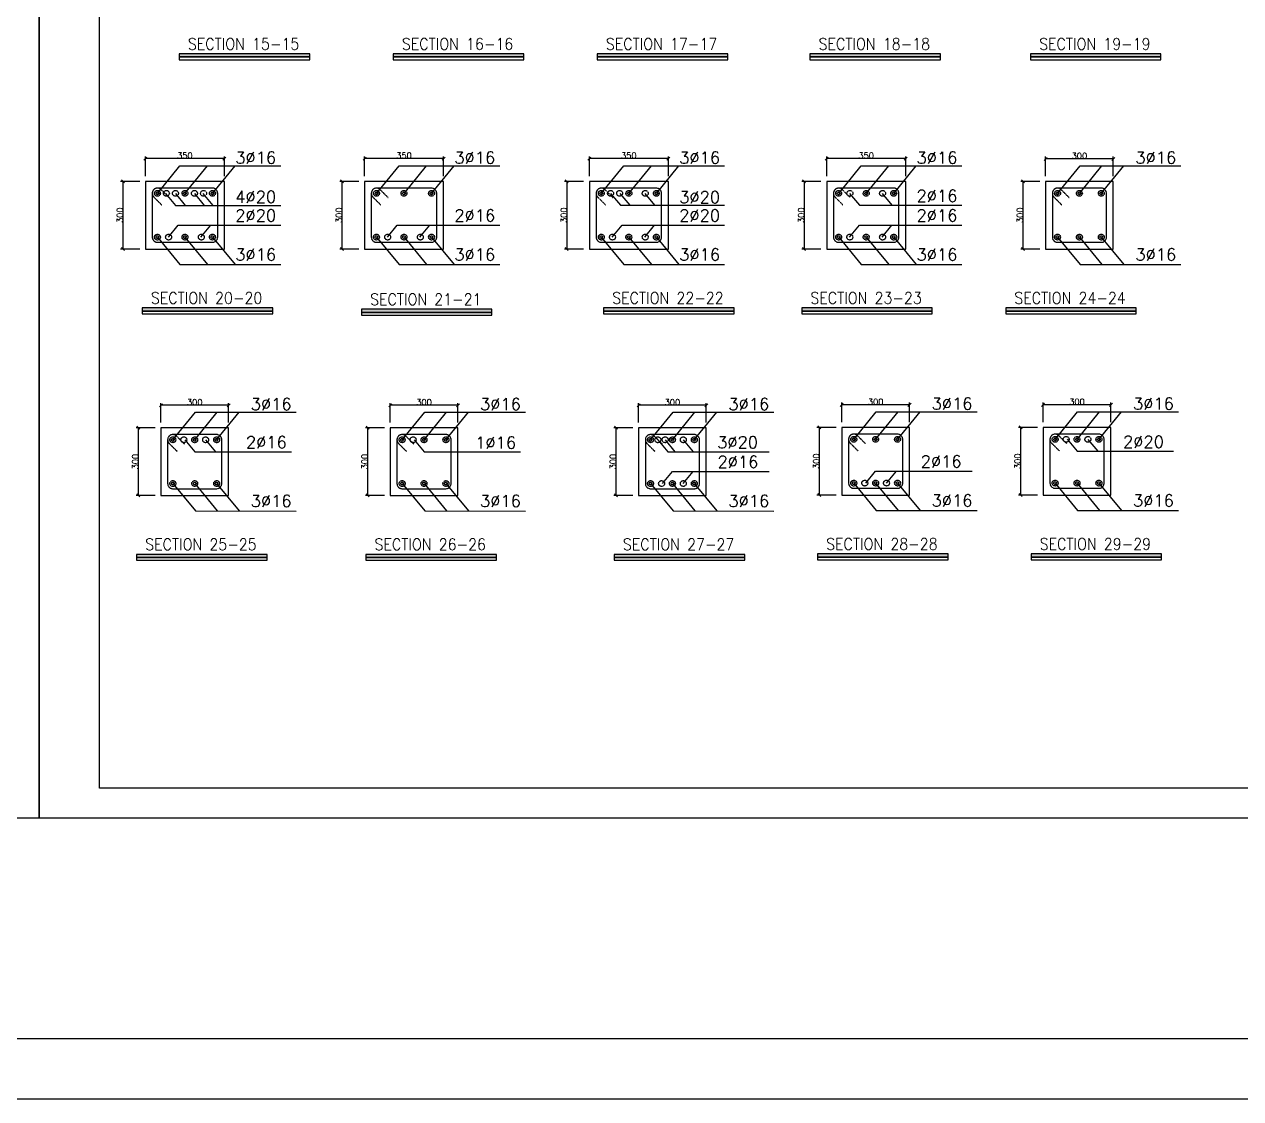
# Model space of a CAD drawing. Header units: millimetres. Extents: x -231 to 30223, y -7037 to 7120.
# Drawn here: x 17623 to 21665, y -7037 to -3465 of the extents above; entities that cross this region are included whole.
import ezdxf
from ezdxf.enums import TextEntityAlignment as Align

# ---------------------------------------------------------------- set-up
doc = ezdxf.new("R2010")
doc.units = ezdxf.units.MM
doc.linetypes.add('CENTER', pattern=[2, 1.25, -0.25, 0.25, -0.25])
for name, color, linetype in [('3', 3, 'Continuous'), ('CADR', 2, 'Continuous'), ('COV', 4, 'Continuous'), ('DIM', 1, 'Continuous'), ('DST', 1, 'Continuous'), ('ESTILA', 7, 'Continuous'), ('HAT', 4, 'Continuous'), ('ST', 6, 'CENTER'), ('TX1', 3, 'Continuous')]:
    doc.layers.add(name, color=color, linetype=linetype)
doc.styles.add('DIM', font='ROMANS.shx', dxfattribs={"height": 300})
doc.styles.add('RC5', font='ROMANC.SHX', dxfattribs={"height": 50})
doc.styles.add('ROMANS', font='romans.shx')
doc.dimstyles.new('SC20', dxfattribs={"dimscale": 0.1, "dimtxt": 200, "dimasz": 0.5, "dimexe": 75, "dimexo": 0, "dimgap": 0, "dimtad": 1, "dimdec": 4, "dimlfac": 2, "dimdsep": 46, "dimtxsty": 'ROMANS', "dimblk": 'TIC', "dimcen": 0, "dimclrd": 44, "dimclre": 8, "dimclrt": 62, "dimadec": 0, "dimazin": 0, "dimtfac": 0.925926, "dimtdec": 4, "dimtix": 1, "dimtmove": 2, "dimatfit": 3, "dimldrblk": 'TIC', "dimfxl": 1, "dimtolj": 1, "dimarcsym": 0})

# ---------------------------------------------------------------- blocks, each defined once
blk = doc.blocks.new('TIC')
blk.add_line((-100, -100), (100, 100))
blk = doc.blocks.new('*D545')
at = {"layer": 'DIM', "color": 8, "lineweight": -2, "transparency": 16777216}
for p, q in [((18734.1, -3987.2), (18670.9, -3987.2)), ((18734.1, -4212.2), (18670.9, -4212.2))]:
    blk.add_line(p, q, dxfattribs=at)
at = {"layer": 'DIM', "color": 44, "lineweight": -2, "transparency": 16777216}
blk.add_line((18678.4, -3987.3), (18678.4, -4212.2), dxfattribs=at)
at = {"layer": 'DIM', "color": 44, "lineweight": -2, "transparency": 16777216, "xscale": 0.05, "yscale": 0.05, "zscale": 0.05}
for p, rotation in [((18678.4, -3987.2), 90), ((18678.4, -4212.2), 270)]:
    blk.add_blockref('TIC', p, dxfattribs=dict(at, rotation=rotation))
at = {"layer": 'DIM', "color": 62, "transparency": 16777216, "insert": (18668.4, -4099.7), "char_height": 20, "attachment_point": 5, "rotation": 90, "style": 'ROMANS'}
blk.add_mtext('\\A1;300', dxfattribs=at)
blk = doc.blocks.new('*D546')
at = {"layer": 'DIM', "color": 8, "lineweight": -2, "transparency": 16777216}
for p, q in [((18006.1, -3987.2), (17942.8, -3987.2)), ((18006.1, -4212.2), (17942.8, -4212.2))]:
    blk.add_line(p, q, dxfattribs=at)
at = {"layer": 'DIM', "color": 44, "lineweight": -2, "transparency": 16777216}
blk.add_line((17950.3, -3987.3), (17950.3, -4212.2), dxfattribs=at)
at = {"layer": 'DIM', "color": 44, "lineweight": -2, "transparency": 16777216, "xscale": 0.05, "yscale": 0.05, "zscale": 0.05}
for p, rotation in [((17950.3, -3987.2), 90), ((17950.3, -4212.2), 270)]:
    blk.add_blockref('TIC', p, dxfattribs=dict(at, rotation=rotation))
at = {"layer": 'DIM', "color": 62, "transparency": 16777216, "insert": (17940.3, -4099.7), "char_height": 20, "attachment_point": 5, "rotation": 90, "style": 'ROMANS'}
blk.add_mtext('\\A1;300', dxfattribs=at)
blk = doc.blocks.new('*D547')
at = {"layer": 'DIM', "color": 8, "lineweight": -2, "transparency": 16777216}
for p, q in [((18057.3, -4806.6), (17994.1, -4806.6)), ((18057.3, -5031.6), (17994.1, -5031.6))]:
    blk.add_line(p, q, dxfattribs=at)
at = {"layer": 'DIM', "color": 44, "lineweight": -2, "transparency": 16777216}
blk.add_line((18001.6, -4806.7), (18001.6, -5031.6), dxfattribs=at)
at = {"layer": 'DIM', "color": 44, "lineweight": -2, "transparency": 16777216, "xscale": 0.05, "yscale": 0.05, "zscale": 0.05}
for p, rotation in [((18001.6, -4806.6), 90), ((18001.6, -5031.6), 270)]:
    blk.add_blockref('TIC', p, dxfattribs=dict(at, rotation=rotation))
at = {"layer": 'DIM', "color": 62, "transparency": 16777216, "insert": (17991.6, -4919.1), "char_height": 20, "attachment_point": 5, "rotation": 90, "style": 'ROMANS'}
blk.add_mtext('\\A1;300', dxfattribs=at)
blk = doc.blocks.new('*D548')
at = {"layer": 'DST', "color": 8, "lineweight": -2, "transparency": 16777216}
for p, q in [((18076.6, -4789.5), (18076.6, -4724.2)), ((18301.6, -4789.5), (18301.6, -4724.2))]:
    blk.add_line(p, q, dxfattribs=at)
at = {"layer": 'DST', "color": 44, "lineweight": -2, "transparency": 16777216}
blk.add_line((18301.5, -4731.7), (18076.6, -4731.7), dxfattribs=at)
at = {"layer": 'DST', "color": 44, "lineweight": -2, "transparency": 16777216, "xscale": 0.05, "yscale": 0.05, "zscale": 0.05, "rotation": 180}
blk.add_blockref('TIC', (18076.6, -4731.7), dxfattribs=at)
at = {"layer": 'DST', "color": 44, "lineweight": -2, "transparency": 16777216, "xscale": 0.05, "yscale": 0.05, "zscale": 0.05}
blk.add_blockref('TIC', (18301.6, -4731.7), dxfattribs=at)
at = {"layer": 'DST', "color": 62, "transparency": 16777216, "insert": (18189.1, -4721.7), "char_height": 20, "attachment_point": 5, "style": 'ROMANS'}
blk.add_mtext('\\A1;300', dxfattribs=at)
blk = doc.blocks.new('*D549')
at = {"layer": 'DIM', "color": 8, "lineweight": -2, "transparency": 16777216}
for p, q in [((18819.4, -4806.6), (18756.2, -4806.6)), ((18819.4, -5031.6), (18756.2, -5031.6))]:
    blk.add_line(p, q, dxfattribs=at)
at = {"layer": 'DIM', "color": 44, "lineweight": -2, "transparency": 16777216}
blk.add_line((18763.7, -4806.7), (18763.7, -5031.6), dxfattribs=at)
at = {"layer": 'DIM', "color": 44, "lineweight": -2, "transparency": 16777216, "xscale": 0.05, "yscale": 0.05, "zscale": 0.05}
for p, rotation in [((18763.7, -4806.6), 90), ((18763.7, -5031.6), 270)]:
    blk.add_blockref('TIC', p, dxfattribs=dict(at, rotation=rotation))
at = {"layer": 'DIM', "color": 62, "transparency": 16777216, "insert": (18753.7, -4919.1), "char_height": 20, "attachment_point": 5, "rotation": 90, "style": 'ROMANS'}
blk.add_mtext('\\A1;300', dxfattribs=at)
blk = doc.blocks.new('*D550')
at = {"layer": 'DST', "color": 8, "lineweight": -2, "transparency": 16777216}
for p, q in [((18838.7, -4789.5), (18838.7, -4724.2)), ((19063.7, -4789.5), (19063.7, -4724.2))]:
    blk.add_line(p, q, dxfattribs=at)
at = {"layer": 'DST', "color": 44, "lineweight": -2, "transparency": 16777216}
blk.add_line((19063.6, -4731.7), (18838.7, -4731.7), dxfattribs=at)
at = {"layer": 'DST', "color": 44, "lineweight": -2, "transparency": 16777216, "xscale": 0.05, "yscale": 0.05, "zscale": 0.05, "rotation": 180}
blk.add_blockref('TIC', (18838.7, -4731.7), dxfattribs=at)
at = {"layer": 'DST', "color": 44, "lineweight": -2, "transparency": 16777216, "xscale": 0.05, "yscale": 0.05, "zscale": 0.05}
blk.add_blockref('TIC', (19063.7, -4731.7), dxfattribs=at)
at = {"layer": 'DST', "color": 62, "transparency": 16777216, "insert": (18951.2, -4721.7), "char_height": 20, "attachment_point": 5, "style": 'ROMANS'}
blk.add_mtext('\\A1;300', dxfattribs=at)
blk = doc.blocks.new('*D554')
at = {"layer": 'DST', "color": 8, "lineweight": -2, "transparency": 16777216}
for p, q in [((18025.3, -3969.4), (18025.3, -3904)), ((18287.8, -3969.4), (18287.8, -3904))]:
    blk.add_line(p, q, dxfattribs=at)
at = {"layer": 'DST', "color": 44, "lineweight": -2, "transparency": 16777216}
blk.add_line((18287.8, -3911.5), (18025.4, -3911.5), dxfattribs=at)
at = {"layer": 'DST', "color": 44, "lineweight": -2, "transparency": 16777216, "xscale": 0.05, "yscale": 0.05, "zscale": 0.05, "rotation": 180}
blk.add_blockref('TIC', (18025.3, -3911.5), dxfattribs=at)
at = {"layer": 'DST', "color": 44, "lineweight": -2, "transparency": 16777216, "xscale": 0.05, "yscale": 0.05, "zscale": 0.05}
blk.add_blockref('TIC', (18287.8, -3911.5), dxfattribs=at)
at = {"layer": 'DST', "color": 62, "transparency": 16777216, "insert": (18156.6, -3901.5), "char_height": 20, "attachment_point": 5, "style": 'ROMANS'}
blk.add_mtext('\\A1;350', dxfattribs=at)
blk = doc.blocks.new('*D555')
at = {"layer": 'DST', "color": 8, "lineweight": -2, "transparency": 16777216}
for p, q in [((18753.4, -3969.4), (18753.4, -3904)), ((19015.9, -3969.4), (19015.9, -3904))]:
    blk.add_line(p, q, dxfattribs=at)
at = {"layer": 'DST', "color": 44, "lineweight": -2, "transparency": 16777216}
blk.add_line((19015.8, -3911.5), (18753.4, -3911.5), dxfattribs=at)
at = {"layer": 'DST', "color": 44, "lineweight": -2, "transparency": 16777216, "xscale": 0.05, "yscale": 0.05, "zscale": 0.05, "rotation": 180}
blk.add_blockref('TIC', (18753.4, -3911.5), dxfattribs=at)
at = {"layer": 'DST', "color": 44, "lineweight": -2, "transparency": 16777216, "xscale": 0.05, "yscale": 0.05, "zscale": 0.05}
blk.add_blockref('TIC', (19015.9, -3911.5), dxfattribs=at)
at = {"layer": 'DST', "color": 62, "transparency": 16777216, "insert": (18884.6, -3901.5), "char_height": 20, "attachment_point": 5, "style": 'ROMANS'}
blk.add_mtext('\\A1;350', dxfattribs=at)
blk = doc.blocks.new('*D678')
at = {"layer": 'DIM', "color": 8, "lineweight": -2, "transparency": 16777216}
for p, q in [((20270.2, -3987.2), (20207, -3987.2)), ((20270.2, -4212.2), (20207, -4212.2))]:
    blk.add_line(p, q, dxfattribs=at)
at = {"layer": 'DIM', "color": 44, "lineweight": -2, "transparency": 16777216}
blk.add_line((20214.5, -3987.3), (20214.5, -4212.2), dxfattribs=at)
at = {"layer": 'DIM', "color": 44, "lineweight": -2, "transparency": 16777216, "xscale": 0.05, "yscale": 0.05, "zscale": 0.05}
for p, rotation in [((20214.5, -3987.2), 90), ((20214.5, -4212.2), 270)]:
    blk.add_blockref('TIC', p, dxfattribs=dict(at, rotation=rotation))
at = {"layer": 'DIM', "color": 62, "transparency": 16777216, "insert": (20204.5, -4099.7), "char_height": 20, "attachment_point": 5, "rotation": 90, "style": 'ROMANS'}
blk.add_mtext('\\A1;300', dxfattribs=at)
blk = doc.blocks.new('*D679')
at = {"layer": 'DIM', "color": 8, "lineweight": -2, "transparency": 16777216}
for p, q in [((19481.4, -3987.2), (19418.2, -3987.2)), ((19481.4, -4212.2), (19418.2, -4212.2))]:
    blk.add_line(p, q, dxfattribs=at)
at = {"layer": 'DIM', "color": 44, "lineweight": -2, "transparency": 16777216}
blk.add_line((19425.7, -3987.3), (19425.7, -4212.2), dxfattribs=at)
at = {"layer": 'DIM', "color": 44, "lineweight": -2, "transparency": 16777216, "xscale": 0.05, "yscale": 0.05, "zscale": 0.05}
for p, rotation in [((19425.7, -3987.2), 90), ((19425.7, -4212.2), 270)]:
    blk.add_blockref('TIC', p, dxfattribs=dict(at, rotation=rotation))
at = {"layer": 'DIM', "color": 62, "transparency": 16777216, "insert": (19415.7, -4099.7), "char_height": 20, "attachment_point": 5, "rotation": 90, "style": 'ROMANS'}
blk.add_mtext('\\A1;300', dxfattribs=at)
blk = doc.blocks.new('*D681')
at = {"layer": 'DIM', "color": 8, "lineweight": -2, "transparency": 16777216}
for p, q in [((20997.5, -3987.2), (20934.3, -3987.2)), ((20997.5, -4212.2), (20934.3, -4212.2))]:
    blk.add_line(p, q, dxfattribs=at)
at = {"layer": 'DIM', "color": 44, "lineweight": -2, "transparency": 16777216}
blk.add_line((20941.8, -3987.3), (20941.8, -4212.2), dxfattribs=at)
at = {"layer": 'DIM', "color": 44, "lineweight": -2, "transparency": 16777216, "xscale": 0.05, "yscale": 0.05, "zscale": 0.05}
for p, rotation in [((20941.8, -3987.2), 90), ((20941.8, -4212.2), 270)]:
    blk.add_blockref('TIC', p, dxfattribs=dict(at, rotation=rotation))
at = {"layer": 'DIM', "color": 62, "transparency": 16777216, "insert": (20931.8, -4099.7), "char_height": 20, "attachment_point": 5, "rotation": 90, "style": 'ROMANS'}
blk.add_mtext('\\A1;300', dxfattribs=at)
blk = doc.blocks.new('*D682')
at = {"layer": 'DIM', "color": 8, "lineweight": -2, "transparency": 16777216}
for p, q in [((19644.9, -4806.6), (19581.6, -4806.6)), ((19644.9, -5031.6), (19581.6, -5031.6))]:
    blk.add_line(p, q, dxfattribs=at)
at = {"layer": 'DIM', "color": 44, "lineweight": -2, "transparency": 16777216}
blk.add_line((19589.1, -4806.7), (19589.1, -5031.6), dxfattribs=at)
at = {"layer": 'DIM', "color": 44, "lineweight": -2, "transparency": 16777216, "xscale": 0.05, "yscale": 0.05, "zscale": 0.05}
for p, rotation in [((19589.1, -4806.6), 90), ((19589.1, -5031.6), 270)]:
    blk.add_blockref('TIC', p, dxfattribs=dict(at, rotation=rotation))
at = {"layer": 'DIM', "color": 62, "transparency": 16777216, "insert": (19579.1, -4919.1), "char_height": 20, "attachment_point": 5, "rotation": 90, "style": 'ROMANS'}
blk.add_mtext('\\A1;300', dxfattribs=at)
blk = doc.blocks.new('*D683')
at = {"layer": 'DST', "color": 8, "lineweight": -2, "transparency": 16777216}
for p, q in [((19664.1, -4789.5), (19664.1, -4724.2)), ((19889.1, -4789.5), (19889.1, -4724.2))]:
    blk.add_line(p, q, dxfattribs=at)
at = {"layer": 'DST', "color": 44, "lineweight": -2, "transparency": 16777216}
blk.add_line((19889.1, -4731.7), (19664.2, -4731.7), dxfattribs=at)
at = {"layer": 'DST', "color": 44, "lineweight": -2, "transparency": 16777216, "xscale": 0.05, "yscale": 0.05, "zscale": 0.05, "rotation": 180}
blk.add_blockref('TIC', (19664.1, -4731.7), dxfattribs=at)
at = {"layer": 'DST', "color": 44, "lineweight": -2, "transparency": 16777216, "xscale": 0.05, "yscale": 0.05, "zscale": 0.05}
blk.add_blockref('TIC', (19889.1, -4731.7), dxfattribs=at)
at = {"layer": 'DST', "color": 62, "transparency": 16777216, "insert": (19776.6, -4721.7), "char_height": 20, "attachment_point": 5, "style": 'ROMANS'}
blk.add_mtext('\\A1;300', dxfattribs=at)
blk = doc.blocks.new('*D684')
at = {"layer": 'DIM', "color": 8, "lineweight": -2, "transparency": 16777216}
for p, q in [((20320.4, -4805.2), (20257.1, -4805.2)), ((20320.4, -5030.2), (20257.1, -5030.2))]:
    blk.add_line(p, q, dxfattribs=at)
at = {"layer": 'DIM', "color": 44, "lineweight": -2, "transparency": 16777216}
blk.add_line((20264.6, -4805.2), (20264.6, -5030.1), dxfattribs=at)
at = {"layer": 'DIM', "color": 44, "lineweight": -2, "transparency": 16777216, "xscale": 0.05, "yscale": 0.05, "zscale": 0.05}
for p, rotation in [((20264.6, -4805.2), 90), ((20264.6, -5030.2), 270)]:
    blk.add_blockref('TIC', p, dxfattribs=dict(at, rotation=rotation))
at = {"layer": 'DIM', "color": 62, "transparency": 16777216, "insert": (20254.6, -4917.7), "char_height": 20, "attachment_point": 5, "rotation": 90, "style": 'ROMANS'}
blk.add_mtext('\\A1;300', dxfattribs=at)
blk = doc.blocks.new('*D685')
at = {"layer": 'DST', "color": 8, "lineweight": -2, "transparency": 16777216}
for p, q in [((20339.6, -4788.1), (20339.6, -4722.7)), ((20564.6, -4788.1), (20564.6, -4722.7))]:
    blk.add_line(p, q, dxfattribs=at)
at = {"layer": 'DST', "color": 44, "lineweight": -2, "transparency": 16777216}
blk.add_line((20564.6, -4730.2), (20339.7, -4730.2), dxfattribs=at)
at = {"layer": 'DST', "color": 44, "lineweight": -2, "transparency": 16777216, "xscale": 0.05, "yscale": 0.05, "zscale": 0.05, "rotation": 180}
blk.add_blockref('TIC', (20339.6, -4730.2), dxfattribs=at)
at = {"layer": 'DST', "color": 44, "lineweight": -2, "transparency": 16777216, "xscale": 0.05, "yscale": 0.05, "zscale": 0.05}
blk.add_blockref('TIC', (20564.6, -4730.2), dxfattribs=at)
at = {"layer": 'DST', "color": 62, "transparency": 16777216, "insert": (20452.1, -4720.2), "char_height": 20, "attachment_point": 5, "style": 'ROMANS'}
blk.add_mtext('\\A1;300', dxfattribs=at)
blk = doc.blocks.new('*D687')
at = {"layer": 'DIM', "color": 8, "lineweight": -2, "transparency": 16777216}
for p, q in [((20989.6, -4805.2), (20926.3, -4805.2)), ((20989.6, -5030.2), (20926.3, -5030.2))]:
    blk.add_line(p, q, dxfattribs=at)
at = {"layer": 'DIM', "color": 44, "lineweight": -2, "transparency": 16777216}
blk.add_line((20933.8, -4805.2), (20933.8, -5030.1), dxfattribs=at)
at = {"layer": 'DIM', "color": 44, "lineweight": -2, "transparency": 16777216, "xscale": 0.05, "yscale": 0.05, "zscale": 0.05}
for p, rotation in [((20933.8, -4805.2), 90), ((20933.8, -5030.2), 270)]:
    blk.add_blockref('TIC', p, dxfattribs=dict(at, rotation=rotation))
at = {"layer": 'DIM', "color": 62, "transparency": 16777216, "insert": (20923.8, -4917.7), "char_height": 20, "attachment_point": 5, "rotation": 90, "style": 'ROMANS'}
blk.add_mtext('\\A1;300', dxfattribs=at)
blk = doc.blocks.new('*D688')
at = {"layer": 'DST', "color": 8, "lineweight": -2, "transparency": 16777216}
for p, q in [((21008.8, -4788.1), (21008.8, -4722.7)), ((21233.8, -4788.1), (21233.8, -4722.7))]:
    blk.add_line(p, q, dxfattribs=at)
at = {"layer": 'DST', "color": 44, "lineweight": -2, "transparency": 16777216}
blk.add_line((21233.8, -4730.2), (21008.9, -4730.2), dxfattribs=at)
at = {"layer": 'DST', "color": 44, "lineweight": -2, "transparency": 16777216, "xscale": 0.05, "yscale": 0.05, "zscale": 0.05, "rotation": 180}
blk.add_blockref('TIC', (21008.8, -4730.2), dxfattribs=at)
at = {"layer": 'DST', "color": 44, "lineweight": -2, "transparency": 16777216, "xscale": 0.05, "yscale": 0.05, "zscale": 0.05}
blk.add_blockref('TIC', (21233.8, -4730.2), dxfattribs=at)
at = {"layer": 'DST', "color": 62, "transparency": 16777216, "insert": (21121.3, -4720.2), "char_height": 20, "attachment_point": 5, "style": 'ROMANS'}
blk.add_mtext('\\A1;300', dxfattribs=at)
blk = doc.blocks.new('*D689')
at = {"layer": 'DST', "color": 8, "lineweight": -2, "transparency": 16777216}
for p, q in [((19500.7, -3969.4), (19500.7, -3904)), ((19763.2, -3969.4), (19763.2, -3904))]:
    blk.add_line(p, q, dxfattribs=at)
at = {"layer": 'DST', "color": 44, "lineweight": -2, "transparency": 16777216}
blk.add_line((19763.1, -3911.5), (19500.7, -3911.5), dxfattribs=at)
at = {"layer": 'DST', "color": 44, "lineweight": -2, "transparency": 16777216, "xscale": 0.05, "yscale": 0.05, "zscale": 0.05, "rotation": 180}
blk.add_blockref('TIC', (19500.7, -3911.5), dxfattribs=at)
at = {"layer": 'DST', "color": 44, "lineweight": -2, "transparency": 16777216, "xscale": 0.05, "yscale": 0.05, "zscale": 0.05}
blk.add_blockref('TIC', (19763.2, -3911.5), dxfattribs=at)
at = {"layer": 'DST', "color": 62, "transparency": 16777216, "insert": (19631.9, -3901.5), "char_height": 20, "attachment_point": 5, "style": 'ROMANS'}
blk.add_mtext('\\A1;350', dxfattribs=at)
blk = doc.blocks.new('*D690')
at = {"layer": 'DST', "color": 8, "lineweight": -2, "transparency": 16777216}
for p, q in [((20289.5, -3969.4), (20289.5, -3904)), ((20552, -3969.4), (20552, -3904))]:
    blk.add_line(p, q, dxfattribs=at)
at = {"layer": 'DST', "color": 44, "lineweight": -2, "transparency": 16777216}
blk.add_line((20551.9, -3911.5), (20289.5, -3911.5), dxfattribs=at)
at = {"layer": 'DST', "color": 44, "lineweight": -2, "transparency": 16777216, "xscale": 0.05, "yscale": 0.05, "zscale": 0.05, "rotation": 180}
blk.add_blockref('TIC', (20289.5, -3911.5), dxfattribs=at)
at = {"layer": 'DST', "color": 44, "lineweight": -2, "transparency": 16777216, "xscale": 0.05, "yscale": 0.05, "zscale": 0.05}
blk.add_blockref('TIC', (20552, -3911.5), dxfattribs=at)
at = {"layer": 'DST', "color": 62, "transparency": 16777216, "insert": (20420.7, -3901.5), "char_height": 20, "attachment_point": 5, "style": 'ROMANS'}
blk.add_mtext('\\A1;350', dxfattribs=at)
blk = doc.blocks.new('*D696')
at = {"layer": 'DST', "color": 8, "lineweight": -2, "transparency": 16777216}
for p, q in [((21016.8, -3970.2), (21016.8, -3904.8)), ((21241.8, -3970.2), (21241.8, -3904.8))]:
    blk.add_line(p, q, dxfattribs=at)
at = {"layer": 'DST', "color": 44, "lineweight": -2, "transparency": 16777216}
blk.add_line((21241.7, -3912.3), (21016.8, -3912.3), dxfattribs=at)
at = {"layer": 'DST', "color": 44, "lineweight": -2, "transparency": 16777216, "xscale": 0.05, "yscale": 0.05, "zscale": 0.05, "rotation": 180}
blk.add_blockref('TIC', (21016.8, -3912.3), dxfattribs=at)
at = {"layer": 'DST', "color": 44, "lineweight": -2, "transparency": 16777216, "xscale": 0.05, "yscale": 0.05, "zscale": 0.05}
blk.add_blockref('TIC', (21241.8, -3912.3), dxfattribs=at)
at = {"layer": 'DST', "color": 62, "transparency": 16777216, "insert": (21129.3, -3902.3), "char_height": 20, "attachment_point": 5, "style": 'ROMANS'}
blk.add_mtext('\\A1;300', dxfattribs=at)

msp = doc.modelspace()

# ---------------------------------------------------------------- linework, layer by layer
at = {"layer": '3'}
for points in [[(18571.289409, -3563.109543), (18137.664406, -3563.109543), (18137.664406, -3573.344489), (18571.289409, -3573.344489)], [(18571.289409, -3573.344489), (18137.664406, -3573.344489), (18137.664406, -3582.555935), (18571.289409, -3582.555935)], [(19282.575457, -3563.109543), (18848.950454, -3563.109543), (18848.950454, -3573.344489), (19282.575457, -3573.344489)], [(19282.575457, -3573.344489), (18848.950454, -3573.344489), (18848.950454, -3582.555935), (19282.575457, -3582.555935)], [(19960.366872, -3563.109543), (19526.741869, -3563.109543), (19526.741869, -3573.344489), (19960.366872, -3573.344489)], [(19960.366872, -3573.344489), (19526.741869, -3573.344489), (19526.741869, -3582.555935), (19960.366872, -3582.555935)], [(20667.440931, -3563.109543), (20233.815929, -3563.109543), (20233.815929, -3573.344489), (20667.440931, -3573.344489)], [(20667.440931, -3573.344489), (20233.815929, -3573.344489), (20233.815929, -3582.555935), (20667.440931, -3582.555935)], [(21400.360089, -3563.109543), (20966.735086, -3563.109543), (20966.735086, -3573.344489), (21400.360089, -3573.344489)], [(21400.360089, -3573.344489), (20966.735086, -3573.344489), (20966.735086, -3582.555935), (21400.360089, -3582.555935)], [(18448.371982, -4408.000643), (18014.74698, -4408.000643), (18014.74698, -4418.235589), (18448.371982, -4418.235589)], [(18448.371982, -4418.235589), (18014.74698, -4418.235589), (18014.74698, -4427.447035), (18448.371982, -4427.447035)], [(19176.966203, -4412.606366), (18743.3412, -4412.606366), (18743.3412, -4422.841312), (19176.966203, -4422.841312)], [(19176.966203, -4422.841312), (18743.3412, -4422.841312), (18743.3412, -4432.052758), (19176.966203, -4432.052758)], [(19981.577674, -4408.000643), (19547.952671, -4408.000643), (19547.952671, -4418.235589), (19981.577674, -4418.235589)], [(19981.577674, -4418.235589), (19547.952671, -4418.235589), (19547.952671, -4427.447035), (19981.577674, -4427.447035)], [(20640.119379, -4408.000643), (20206.494376, -4408.000643), (20206.494376, -4418.235589), (20640.119379, -4418.235589)], [(20640.119379, -4418.235589), (20206.494376, -4418.235589), (20206.494376, -4427.447035), (20640.119379, -4427.447035)], [(21317.910794, -4408.000643), (20884.285791, -4408.000643), (20884.285791, -4418.235589), (21317.910794, -4418.235589)], [(21317.910794, -4418.235589), (20884.285791, -4418.235589), (20884.285791, -4427.447035), (21317.910794, -4427.447035)], [(18429.548541, -5227.376793), (17995.923539, -5227.376793), (17995.923539, -5237.611739), (18429.548541, -5237.611739)], [(18429.548541, -5237.611739), (17995.923539, -5237.611739), (17995.923539, -5246.823185), (18429.548541, -5246.823185)], [(19191.637316, -5227.376793), (18758.012313, -5227.376793), (18758.012313, -5237.611739), (19191.637316, -5237.611739)], [(19191.637316, -5237.611739), (18758.012313, -5237.611739), (18758.012313, -5246.823185), (19191.637316, -5246.823185)], [(20017.100717, -5227.376793), (19583.475715, -5227.376793), (19583.475715, -5237.611739), (20017.100717, -5237.611739)], [(20017.100717, -5237.611739), (19583.475715, -5237.611739), (19583.475715, -5246.823185), (20017.100717, -5246.823185)], [(20692.577739, -5225.966992), (20258.952737, -5225.966992), (20258.952737, -5236.201938), (20692.577739, -5236.201938)], [(20692.577739, -5236.201938), (20258.952737, -5236.201938), (20258.952737, -5245.413384), (20692.577739, -5245.413384)], [(21402.145957, -5225.966992), (20968.520955, -5225.966992), (20968.520955, -5236.201938), (21402.145957, -5236.201938)], [(21402.145957, -5236.201938), (20968.520955, -5236.201938), (20968.520955, -5245.413384), (21402.145957, -5245.413384)]]:
    msp.add_lwpolyline(points, close=True, dxfattribs=at)
for points in [[(18137.664406, -3563.109543), (18137.664406, -3573.344489), (18571.289409, -3563.109543), (18571.289409, -3573.344489)], [(18848.950454, -3563.109543), (18848.950454, -3573.344489), (19282.575457, -3563.109543), (19282.575457, -3573.344489)], [(19526.741869, -3563.109543), (19526.741869, -3573.344489), (19960.366872, -3563.109543), (19960.366872, -3573.344489)], [(20233.815929, -3563.109543), (20233.815929, -3573.344489), (20667.440931, -3563.109543), (20667.440931, -3573.344489)], [(20966.735086, -3563.109543), (20966.735086, -3573.344489), (21400.360089, -3563.109543), (21400.360089, -3573.344489)], [(18014.74698, -4408.000643), (18014.74698, -4418.235589), (18448.371982, -4408.000643), (18448.371982, -4418.235589)], [(18743.3412, -4412.606366), (18743.3412, -4422.841312), (19176.966203, -4412.606366), (19176.966203, -4422.841312)], [(19547.952671, -4408.000643), (19547.952671, -4418.235589), (19981.577674, -4408.000643), (19981.577674, -4418.235589)], [(20206.494376, -4408.000643), (20206.494376, -4418.235589), (20640.119379, -4408.000643), (20640.119379, -4418.235589)], [(20884.285791, -4408.000643), (20884.285791, -4418.235589), (21317.910794, -4408.000643), (21317.910794, -4418.235589)], [(17995.923539, -5227.376793), (17995.923539, -5237.611739), (18429.548541, -5227.376793), (18429.548541, -5237.611739)], [(18758.012313, -5227.376793), (18758.012313, -5237.611739), (19191.637316, -5227.376793), (19191.637316, -5237.611739)], [(19583.475715, -5227.376793), (19583.475715, -5237.611739), (20017.100717, -5227.376793), (20017.100717, -5237.611739)], [(20258.952737, -5225.966992), (20258.952737, -5236.201938), (20692.577739, -5225.966992), (20692.577739, -5236.201938)], [(20968.520955, -5225.966992), (20968.520955, -5236.201938), (21402.145957, -5225.966992), (21402.145957, -5236.201938)]]:
    msp.add_trace(points, dxfattribs=at)
at = {"layer": 'CADR', "color": 15}
for points in [[(17672.062068, -164.718698), (17672.062068, -6104.718698), (9262.062068, -6104.718698), (9262.062068, -164.718698), (17672.062068, -164.718698)], [(26082.062068, -164.718698), (26082.062068, -6104.718698), (17672.062068, -6104.718698), (17672.062068, -164.718698), (26082.062068, -164.718698)]]:
    msp.add_lwpolyline(points, dxfattribs=at)
at = {"layer": 'CADR'}
msp.add_lwpolyline([(25982.062068, -264.718698), (25982.062068, -6004.718698), (17872.062068, -6004.718698), (17872.062068, -264.718698)], close=True, dxfattribs=at)
at = {"layer": 'COV'}
for points in [[(18025.344238, -4212.229851), (18287.844238, -4212.229851), (18287.844238, -3987.229851), (18025.344238, -3987.229851)], [(18753.371159, -4212.229851), (19015.871159, -4212.229851), (19015.871159, -3987.229851), (18753.371159, -3987.229851)], [(19500.656507, -4212.229851), (19763.156507, -4212.229851), (19763.156507, -3987.229851), (19500.656507, -3987.229851)], [(20289.458276, -4212.229851), (20551.958276, -4212.229851), (20551.958276, -3987.229851), (20289.458276, -3987.229851)], [(21016.796812, -4212.229851), (21241.796812, -4212.229851), (21241.796812, -3987.229851), (21016.796812, -3987.229851)], [(18076.595106, -5031.606001), (18301.595106, -5031.606001), (18301.595106, -4806.606001), (18076.595106, -4806.606001)], [(18838.68388, -5031.606001), (19063.68388, -5031.606001), (19063.68388, -4806.606001), (18838.68388, -4806.606001)], [(19664.147282, -5031.606001), (19889.147282, -5031.606001), (19889.147282, -4806.606001), (19664.147282, -4806.606001)], [(20339.624304, -5030.1962), (20564.624304, -5030.1962), (20564.624304, -4805.1962), (20339.624304, -4805.1962)], [(21008.849813, -5030.1962), (21233.849813, -5030.1962), (21233.849813, -4805.1962), (21008.849813, -4805.1962)]]:
    msp.add_lwpolyline(points, close=True, dxfattribs=at)
at = {"layer": 'DST'}
for p, q in [((18065.094238, -4026.979851), (18139.969085, -3935.701934)), ((18139.969085, -3935.701934), (18474.769665, -3935.571497)), ((18156.594238, -4026.979851), (18231.498336, -3935.666275)), ((18248.094238, -4026.979851), (18323.027587, -3935.630615)), ((18793.121159, -4026.979851), (18867.996005, -3935.701934)), ((18867.996005, -3935.701934), (19202.796585, -3935.571497)), ((18884.621159, -4026.979851), (18959.525257, -3935.666275)), ((18976.121159, -4026.979851), (19051.054508, -3935.630615)), ((19540.406507, -4026.979851), (19615.281354, -3935.701934)), ((19615.281354, -3935.701934), (19950.081934, -3935.571497)), ((19631.906507, -4026.979851), (19706.810605, -3935.666275)), ((19723.406507, -4026.979851), (19798.339856, -3935.630615)), ((20329.208276, -4026.979851), (20404.083122, -3935.701934)), ((20404.083122, -3935.701934), (20738.883702, -3935.571497)), ((20420.708276, -4026.979851), (20495.612374, -3935.666275)), ((20512.208276, -4026.979851), (20587.141625, -3935.630615)), ((21056.546812, -4026.979851), (21131.421658, -3935.701934)), ((21129.296812, -4026.979851), (21204.200909, -3935.666275)), ((21131.421658, -3935.701934), (21466.222238, -3935.571497)), ((21202.046812, -4026.979851), (21276.980161, -3935.630615)), ((18092.178233, -4027.905208), (18124.794213, -4067.666473)), ((18124.949359, -4027.905208), (18157.584106, -4067.689352)), ((18187.904403, -4027.905208), (18220.53915, -4067.689352)), ((18216.363334, -4027.905208), (18248.99808, -4067.689352)), ((19571.258407, -4026.945707), (19603.901181, -4066.739638)), ((19602.416251, -4026.945707), (19635.057269, -4066.737497)), ((19684.77638, -4026.979851), (19717.411126, -4066.763995)), ((20365.558629, -4026.945707), (20398.199647, -4066.737497)), ((20473.578149, -4026.979851), (20506.212895, -4066.763995)), ((18124.794213, -4067.666473), (18474.769665, -4067.530124)), ((19603.901181, -4066.739638), (19950.081934, -4066.604768)), ((20398.199647, -4066.737497), (20738.883702, -4066.604768)), ((18101.444591, -4172.513995), (18134.085609, -4132.722206)), ((18134.085609, -4132.722206), (18474.769665, -4132.854934)), ((18209.464111, -4172.479851), (18242.098857, -4132.695707)), ((18829.471512, -4172.513995), (18862.11253, -4132.722206)), ((18862.11253, -4132.722206), (19202.796585, -4132.854934)), ((18937.491032, -4172.479851), (18970.125778, -4132.695707)), ((19576.75686, -4172.513995), (19609.397878, -4132.722206)), ((19609.397878, -4132.722206), (19950.081934, -4132.854934)), ((19684.77638, -4172.479851), (19717.411126, -4132.695707)), ((20365.558629, -4172.513995), (20398.199647, -4132.722206)), ((20398.199647, -4132.722206), (20738.883702, -4132.854934)), ((20473.578149, -4172.479851), (20506.212895, -4132.695707)), ((18065.094238, -4172.479851), (18139.969085, -4263.757768)), ((18156.594238, -4172.479851), (18231.498336, -4263.793427)), ((18248.094238, -4172.479851), (18323.027587, -4263.829087)), ((18793.121159, -4172.479851), (18867.996005, -4263.757768)), ((18884.621159, -4172.479851), (18959.525257, -4263.793427)), ((18976.121159, -4172.479851), (19051.054508, -4263.829087)), ((19540.406507, -4172.479851), (19615.281354, -4263.757768)), ((19631.906507, -4172.479851), (19706.810605, -4263.793427)), ((19723.406507, -4172.479851), (19798.339856, -4263.829087)), ((20329.208276, -4172.479851), (20404.083122, -4263.757768)), ((20420.708276, -4172.479851), (20495.612374, -4263.793427)), ((20512.208276, -4172.479851), (20587.141625, -4263.829087)), ((21056.546812, -4172.479851), (21131.421658, -4263.757768)), ((21129.296812, -4172.479851), (21204.200909, -4263.793427)), ((21202.046812, -4172.479851), (21276.980161, -4263.829087)), ((18139.969085, -4263.757768), (18474.769665, -4263.888205)), ((18867.996005, -4263.757768), (19202.796585, -4263.888205)), ((19615.281354, -4263.757768), (19950.081934, -4263.888205)), ((20404.083122, -4263.757768), (20738.883702, -4263.888205)), ((21131.421658, -4263.757768), (21466.222238, -4263.888205)), ((18116.345106, -4846.356001), (18191.219952, -4755.078084)), ((18189.095106, -4846.356001), (18263.999204, -4755.042424)), ((18191.219952, -4755.078084), (18526.020532, -4754.947647)), ((18261.845106, -4846.356001), (18336.778455, -4755.006765)), ((18878.43388, -4846.356001), (18953.308727, -4755.078084)), ((18951.18388, -4846.356001), (19026.087978, -4755.042424)), ((18953.308727, -4755.078084), (19288.109307, -4754.947647)), ((19023.93388, -4846.356001), (19098.867229, -4755.006765)), ((19703.897282, -4846.356001), (19778.772128, -4755.078084)), ((19776.647282, -4846.356001), (19851.55138, -4755.042424)), ((19778.772128, -4755.078084), (20113.572708, -4754.947647)), ((19849.397282, -4846.356001), (19924.330631, -4755.006765)), ((20379.374304, -4844.9462), (20454.24915, -4753.668283)), ((20452.124304, -4844.9462), (20527.028402, -4753.632623)), ((20454.24915, -4753.668283), (20789.04973, -4753.537846)), ((20524.874304, -4844.9462), (20599.807653, -4753.596964)), ((21048.599813, -4844.9462), (21123.47466, -4753.668283)), ((21121.349813, -4844.9462), (21196.253911, -4753.632623)), ((21123.47466, -4753.668283), (21458.27524, -4753.537846)), ((21194.099813, -4844.9462), (21269.033162, -4753.596964)), ((18156.46036, -4846.321857), (18189.095106, -4886.106001)), ((18225.218754, -4846.356001), (18257.8535, -4886.140144)), ((18918.549134, -4846.321857), (18951.18388, -4886.106001)), ((19728.465309, -4846.321857), (19761.105022, -4886.112056)), ((19752.595333, -4846.321857), (19785.230079, -4886.106001)), ((19812.77093, -4846.356001), (19845.405676, -4886.140144)), ((21088.715067, -4844.912056), (21121.349813, -4884.6962)), ((21157.473461, -4844.9462), (21190.108208, -4884.730344)), ((18189.095106, -4886.106001), (18510.15487, -4885.980917)), ((18951.18388, -4886.106001), (19272.243645, -4885.980917)), ((19761.105022, -4886.112056), (20097.707046, -4885.980917)), ((21121.349813, -4884.6962), (21442.409578, -4884.571116)), ((19744.012536, -4991.890144), (19776.647282, -4952.106001)), ((19776.647282, -4952.106001), (20097.707046, -4952.231084)), ((19812.77093, -4991.856001), (19845.405676, -4952.071857)), ((20419.489558, -4990.480344), (20452.124304, -4950.6962)), ((20452.124304, -4950.6962), (20773.184068, -4950.821283)), ((20488.247952, -4990.4462), (20520.882698, -4950.662056)), ((18116.345106, -4991.856001), (18191.219952, -5083.133918)), ((18189.095106, -4991.856001), (18263.999204, -5083.169577)), ((18261.845106, -4991.856001), (18336.778455, -5083.205236)), ((18878.43388, -4991.856001), (18953.308727, -5083.133918)), ((18951.18388, -4991.856001), (19026.087978, -5083.169577)), ((19023.93388, -4991.856001), (19098.867229, -5083.205236)), ((19703.897282, -4991.856001), (19778.772128, -5083.133918)), ((19776.647282, -4991.856001), (19851.55138, -5083.169577)), ((19849.397282, -4991.856001), (19924.330631, -5083.205236)), ((20379.374304, -4990.4462), (20454.24915, -5081.724117)), ((20452.124304, -4990.4462), (20527.028402, -5081.759776)), ((20524.874304, -4990.4462), (20599.807653, -5081.795435)), ((21048.599813, -4990.4462), (21123.47466, -5081.724117)), ((21121.349813, -4990.4462), (21196.253911, -5081.759776)), ((21194.099813, -4990.4462), (21269.033162, -5081.795435)), ((18191.219952, -5083.133918), (18526.020532, -5083.264354)), ((18953.308727, -5083.133918), (19288.109307, -5083.264354)), ((19778.772128, -5083.133918), (20113.572708, -5083.264354)), ((20454.24915, -5081.724117), (20789.04973, -5081.854553)), ((21123.47466, -5081.724117), (21458.27524, -5081.854553))]:
    msp.add_line(p, q, dxfattribs=at)
at = {"layer": 'ESTILA'}
for points in [[(30222.875793, 7120.264346), (-231.032182, 7120.264346), (-231.032182, -7037.356086), (30222.875793, -7037.356086)], [(30022.875793, 6920.264346), (-31.032182, 6920.264346), (-31.032182, -6837.356086), (30022.875793, -6837.356086)]]:
    msp.add_lwpolyline(points, close=True, dxfattribs=at)
at = {"layer": 'ST'}
for p, q in [((18052.896646, -4039.177443), (18079.41315, -4065.693947)), ((18077.29183, -4014.782259), (18103.808334, -4041.298763)), ((18780.923567, -4039.177443), (18807.440071, -4065.693947)), ((18805.318751, -4014.782259), (18831.835255, -4041.298763)), ((19528.208915, -4039.177443), (19554.725419, -4065.693947)), ((19552.604099, -4014.782259), (19579.120603, -4041.298763)), ((20317.010684, -4039.177443), (20343.527188, -4065.693947)), ((20341.405868, -4014.782259), (20367.922372, -4041.298763)), ((21044.34922, -4039.177443), (21070.865724, -4065.693947)), ((21068.744404, -4014.782259), (21095.260908, -4041.298763)), ((18128.542698, -4834.158409), (18155.059202, -4860.674913)), ((18890.631472, -4834.158409), (18917.147977, -4860.674913)), ((19716.094874, -4834.158409), (19742.611378, -4860.674913)), ((20391.571896, -4832.748608), (20418.0884, -4859.265112)), ((21060.797405, -4832.748608), (21087.31391, -4859.265112)), ((18104.147514, -4858.553593), (18130.664018, -4885.070097)), ((18866.236289, -4858.553593), (18892.752793, -4885.070097)), ((19691.69969, -4858.553593), (19718.216194, -4885.070097)), ((20367.176712, -4857.143792), (20393.693216, -4883.660296)), ((21036.402221, -4857.143792), (21062.918726, -4883.660296))]:
    msp.add_line(p, q, dxfattribs=at)
for points in [[(18065.094238, -4189.729851), (18248.094238, -4189.729851, 0.4142135624), (18265.344238, -4172.479851), (18265.344238, -4026.979851, 0.4142135624), (18248.094238, -4009.729851), (18065.094238, -4009.729851, 0.4142135624), (18047.844238, -4026.979851), (18047.844238, -4172.479851, 0.4142135624)], [(18793.121159, -4189.729851), (18976.121159, -4189.729851, 0.4142135624), (18993.371159, -4172.479851), (18993.371159, -4026.979851, 0.4142135624), (18976.121159, -4009.729851), (18793.121159, -4009.729851, 0.4142135624), (18775.871159, -4026.979851), (18775.871159, -4172.479851, 0.4142135624)], [(19540.406507, -4189.729851), (19723.406507, -4189.729851, 0.4142135624), (19740.656507, -4172.479851), (19740.656507, -4026.979851, 0.4142135624), (19723.406507, -4009.729851), (19540.406507, -4009.729851, 0.4142135624), (19523.156507, -4026.979851), (19523.156507, -4172.479851, 0.4142135624)], [(20329.208276, -4189.729851), (20512.208276, -4189.729851, 0.4142135624), (20529.458276, -4172.479851), (20529.458276, -4026.979851, 0.4142135624), (20512.208276, -4009.729851), (20329.208276, -4009.729851, 0.4142135624), (20311.958276, -4026.979851), (20311.958276, -4172.479851, 0.4142135624)], [(21056.546812, -4189.729851), (21202.046812, -4189.729851, 0.4142135624), (21219.296812, -4172.479851), (21219.296812, -4026.979851, 0.4142135624), (21202.046812, -4009.729851), (21056.546812, -4009.729851, 0.4142135624), (21039.296812, -4026.979851), (21039.296812, -4172.479851, 0.4142135624)], [(18116.345106, -5009.106001), (18261.845106, -5009.106001, 0.4142135624), (18279.095106, -4991.856001), (18279.095106, -4846.356001, 0.4142135624), (18261.845106, -4829.106001), (18116.345106, -4829.106001, 0.4142135624), (18099.095106, -4846.356001), (18099.095106, -4991.856001, 0.4142135624)], [(18878.43388, -5009.106001), (19023.93388, -5009.106001, 0.4142135624), (19041.18388, -4991.856001), (19041.18388, -4846.356001, 0.4142135624), (19023.93388, -4829.106001), (18878.43388, -4829.106001, 0.4142135624), (18861.18388, -4846.356001), (18861.18388, -4991.856001, 0.4142135624)], [(19703.897282, -5009.106001), (19849.397282, -5009.106001, 0.4142135624), (19866.647282, -4991.856001), (19866.647282, -4846.356001, 0.4142135624), (19849.397282, -4829.106001), (19703.897282, -4829.106001, 0.4142135624), (19686.647282, -4846.356001), (19686.647282, -4991.856001, 0.4142135624)], [(20379.374304, -5007.6962), (20524.874304, -5007.6962, 0.4142135624), (20542.124304, -4990.4462), (20542.124304, -4844.9462, 0.4142135624), (20524.874304, -4827.6962), (20379.374304, -4827.6962, 0.4142135624), (20362.124304, -4844.9462), (20362.124304, -4990.4462, 0.4142135624)], [(21048.599813, -5007.6962), (21194.099813, -5007.6962, 0.4142135624), (21211.349813, -4990.4462), (21211.349813, -4844.9462, 0.4142135624), (21194.099813, -4827.6962), (21048.599813, -4827.6962, 0.4142135624), (21031.349813, -4844.9462), (21031.349813, -4990.4462, 0.4142135624)]]:
    msp.add_lwpolyline(points, format="xyb", close=True, dxfattribs=at)
for centre, radius in [((18065.094238, -4026.979851), 9.75), ((18065.094238, -4026.979851), 4.5), ((18094.947692, -4026.979851), 9.75), ((18125.13161, -4026.979851), 9.75), ((18156.594238, -4026.979851), 9.75), ((18156.594238, -4026.979851), 4.5), ((18188.086654, -4026.979851), 9.75), ((18218.270572, -4026.979851), 9.75), ((18248.094238, -4026.979851), 9.75), ((18248.094238, -4026.979851), 4.5), ((18793.121159, -4026.979851), 9.75), ((18793.121159, -4026.979851), 4.5), ((18884.621159, -4026.979851), 9.75), ((18884.621159, -4026.979851), 4.5), ((18976.121159, -4026.979851), 9.75), ((18976.121159, -4026.979851), 4.5), ((19540.406507, -4026.979851), 9.75), ((19540.406507, -4026.979851), 4.5), ((19571.116705, -4026.979851), 9.75), ((19601.358201, -4026.979851), 9.75), ((19631.906507, -4026.979851), 9.75), ((19631.906507, -4026.979851), 4.5), ((19686.281507, -4026.979851), 9.75), ((19723.406507, -4026.979851), 9.75), ((19723.406507, -4026.979851), 4.5), ((20329.208276, -4026.979851), 9.75), ((20329.208276, -4026.979851), 4.5), ((20366.333276, -4026.979851), 9.75), ((20420.708276, -4026.979851), 9.75), ((20420.708276, -4026.979851), 4.5), ((20475.083276, -4026.979851), 9.75), ((20512.208276, -4026.979851), 9.75), ((20512.208276, -4026.979851), 4.5), ((21056.546812, -4026.979851), 9.75), ((21056.546812, -4026.979851), 4.5), ((21129.296812, -4026.979851), 9.75), ((21129.296812, -4026.979851), 4.5), ((21202.046812, -4026.979851), 9.75), ((21202.046812, -4026.979851), 4.5), ((18065.094238, -4172.479851), 9.75), ((18102.219238, -4172.479851), 9.75), ((18156.594238, -4172.479851), 9.75), ((18210.969238, -4172.479851), 9.75), ((18248.094238, -4172.479851), 9.75), ((18793.121159, -4172.479851), 9.75), ((18830.246159, -4172.479851), 9.75), ((18884.621159, -4172.479851), 9.75), ((18938.996159, -4172.479851), 9.75), ((18976.121159, -4172.479851), 9.75), ((19540.406507, -4172.479851), 9.75), ((19577.531507, -4172.479851), 9.75), ((19631.906507, -4172.479851), 9.75), ((19686.281507, -4172.479851), 9.75), ((19723.406507, -4172.479851), 9.75), ((20329.208276, -4172.479851), 9.75), ((20366.333276, -4172.479851), 9.75), ((20420.708276, -4172.479851), 9.75), ((20475.083276, -4172.479851), 9.75), ((20512.208276, -4172.479851), 9.75), ((21056.546812, -4172.479851), 9.75), ((21129.296812, -4172.479851), 9.75), ((21202.046812, -4172.479851), 9.75), ((18065.094238, -4172.479851), 4.5), ((18156.594238, -4172.479851), 4.5), ((18248.094238, -4172.479851), 4.5), ((18793.121159, -4172.479851), 4.5), ((18884.621159, -4172.479851), 4.5), ((18976.121159, -4172.479851), 4.5), ((19540.406507, -4172.479851), 4.5), ((19631.906507, -4172.479851), 4.5), ((19723.406507, -4172.479851), 4.5), ((20329.208276, -4172.479851), 4.5), ((20420.708276, -4172.479851), 4.5), ((20512.208276, -4172.479851), 4.5), ((21056.546812, -4172.479851), 4.5), ((21129.296812, -4172.479851), 4.5), ((21202.046812, -4172.479851), 4.5), ((18116.345106, -4846.356001), 9.75), ((18116.345106, -4846.356001), 4.5), ((18152.971458, -4846.356001), 9.75), ((18189.095106, -4846.356001), 9.75), ((18189.095106, -4846.356001), 4.5), ((18225.218754, -4846.356001), 9.75), ((18261.845106, -4846.356001), 9.75), ((18261.845106, -4846.356001), 4.5), ((18878.43388, -4846.356001), 9.75), ((18878.43388, -4846.356001), 4.5), ((18915.060232, -4846.356001), 9.75), ((18951.18388, -4846.356001), 9.75), ((18951.18388, -4846.356001), 4.5), ((19023.93388, -4846.356001), 9.75), ((19023.93388, -4846.356001), 4.5), ((19703.897282, -4846.356001), 9.75), ((19703.897282, -4846.356001), 4.5), ((19728.378908, -4846.442443), 9.75), ((19752.508932, -4846.442443), 9.75), ((19776.647282, -4846.356001), 9.75), ((19776.647282, -4846.356001), 4.5), ((19812.77093, -4846.356001), 9.75), ((19849.397282, -4846.356001), 9.75), ((19849.397282, -4846.356001), 4.5), ((20379.374304, -4844.9462), 9.75), ((20379.374304, -4844.9462), 4.5), ((20452.124304, -4844.9462), 9.75), ((20452.124304, -4844.9462), 4.5), ((20524.874304, -4844.9462), 9.75), ((20524.874304, -4844.9462), 4.5), ((21048.599813, -4844.9462), 9.75), ((21048.599813, -4844.9462), 4.5), ((21085.226165, -4844.9462), 9.75), ((21121.349813, -4844.9462), 9.75), ((21121.349813, -4844.9462), 4.5), ((21157.473461, -4844.9462), 9.75), ((21194.099813, -4844.9462), 9.75), ((21194.099813, -4844.9462), 4.5), ((18116.345106, -4991.856001), 9.75), ((18116.345106, -4991.856001), 4.5), ((18189.095106, -4991.856001), 9.75), ((18189.095106, -4991.856001), 4.5), ((18261.845106, -4991.856001), 9.75), ((18261.845106, -4991.856001), 4.5), ((18878.43388, -4991.856001), 9.75), ((18878.43388, -4991.856001), 4.5), ((18951.18388, -4991.856001), 9.75), ((18951.18388, -4991.856001), 4.5), ((19023.93388, -4991.856001), 9.75), ((19023.93388, -4991.856001), 4.5), ((19703.897282, -4991.856001), 9.75), ((19703.897282, -4991.856001), 4.5), ((19740.523634, -4991.856001), 9.75), ((19776.647282, -4991.856001), 9.75), ((19776.647282, -4991.856001), 4.5), ((19812.77093, -4991.856001), 9.75), ((19849.397282, -4991.856001), 9.75), ((19849.397282, -4991.856001), 4.5), ((20379.374304, -4990.4462), 9.75), ((20379.374304, -4990.4462), 4.5), ((20416.000656, -4990.4462), 9.75), ((20452.124304, -4990.4462), 9.75), ((20452.124304, -4990.4462), 4.5), ((20488.247952, -4990.4462), 9.75), ((20524.874304, -4990.4462), 9.75), ((20524.874304, -4990.4462), 4.5), ((21048.599813, -4990.4462), 9.75), ((21048.599813, -4990.4462), 4.5), ((21121.349813, -4990.4462), 9.75), ((21121.349813, -4990.4462), 4.5), ((21194.099813, -4990.4462), 9.75), ((21194.099813, -4990.4462), 4.5)]:
    msp.add_circle(centre, radius, dxfattribs=at)
for centre in [(18065.094238, -4026.979851), (18793.121159, -4026.979851), (19540.406507, -4026.979851), (20329.208276, -4026.979851), (21056.546812, -4026.979851), (18116.345106, -4846.356001), (18878.43388, -4846.356001), (19703.897282, -4846.356001), (20379.374304, -4844.9462), (21048.599813, -4844.9462)]:
    msp.add_arc(centre, 17.25, 45, 225, dxfattribs=at)

# ---------------------------------------------------------------- texts
at = {"layer": 'HAT', "style": 'RC5', "width": 0.9}
for s, p in [('SECTION 15-15', (18351.485536, -3530.055023)), ('SECTION 16-16', (19062.771584, -3530.055023)), ('SECTION 17-17', (19740.562999, -3530.055023)), ('SECTION 18-18', (20447.637059, -3530.055023)), ('SECTION 19-19', (21180.556216, -3530.055023)), ('SECTION 20-20', (18228.56811, -4374.946123)), ('SECTION 21-21', (18957.16233, -4379.551846)), ('SECTION 22-22', (19761.773801, -4374.946123)), ('SECTION 23-23', (20420.315506, -4374.946123)), ('SECTION 24-24', (21098.106921, -4374.946123)), ('SECTION 28-28', (20472.773866, -5192.912472)), ('SECTION 29-29', (21182.342084, -5192.912472)), ('SECTION 25-25', (18209.744668, -5194.322273)), ('SECTION 26-26', (18971.833443, -5194.322273)), ('SECTION 27-27', (19797.296844, -5194.322273))]:
    msp.add_text(s, height=38.4, dxfattribs=at).set_placement(p, align=Align.MIDDLE)
at = {"layer": 'TX1', "style": 'DIM'}
for s, p in [('3%%c16', (18323.921067, -3928.04337)), ('3%%c16', (19051.947988, -3928.04337)), ('3%%c16', (19799.233336, -3928.04337)), ('3%%c16', (20588.035105, -3928.04337)), ('3%%c16', (21315.373641, -3928.04337)), ('4%%c20', (18323.921067, -4058.357469)), ('3%%c20', (19799.233336, -4059.427228)), ('2%%c16', (20588.035105, -4054.954573)), ('2%%c20', (18323.921067, -4120.090202)), ('2%%c16', (19051.947988, -4120.090202)), ('2%%c20', (19799.233336, -4120.090202)), ('2%%c16', (20588.035105, -4120.090202)), ('3%%c16', (18323.921067, -4250.291346)), ('3%%c16', (19051.947988, -4250.291346)), ('3%%c16', (19799.233336, -4250.291346)), ('3%%c16', (20588.035105, -4250.291346)), ('3%%c16', (21315.373641, -4250.291346)), ('3%%c16', (18375.171935, -4747.41952)), ('3%%c16', (19137.26071, -4747.41952)), ('3%%c16', (19962.724111, -4747.41952)), ('3%%c16', (20638.201133, -4746.009719)), ('3%%c16', (21307.426643, -4746.009719)), ('2%%c16', (18359.306273, -4874.330723)), ('1%%c16', (19121.395048, -4875.835094)), ('3%%c20', (19925.378694, -4874.659931)), ('2%%c20', (21274.221933, -4872.680018)), ('2%%c16', (19926.544939, -4939.466351)), ('2%%c16', (20602.021961, -4938.056551)), ('3%%c16', (18375.171935, -5069.667495)), ('3%%c16', (19137.26071, -5069.667495)), ('3%%c16', (19962.724111, -5069.667495)), ('3%%c16', (20638.201133, -5068.257694)), ('3%%c16', (21307.426643, -5068.257694))]:
    msp.add_text(s, height=39.6, dxfattribs=at).set_placement(p)

# ---------------------------------------------------------------- dimensions: what is measured, and where the dimension line sits
at = {"layer": 'DIM'}
for base, p1, p2, picture, middle in [((17950.344238, -4212.229851), (18006.091877, -3987.229851), (18006.091877, -4212.229851), '*D546', (17940.344238, -4099.729851)), ((18678.371159, -4212.229851), (18734.118798, -3987.229851), (18734.118798, -4212.229851), '*D545', (18668.371159, -4099.729851)), ((19425.656507, -4212.229851), (19481.404146, -3987.229851), (19481.404146, -4212.229851), '*D679', (19415.656507, -4099.729851)), ((20214.458276, -4212.229851), (20270.205915, -3987.229851), (20270.205915, -4212.229851), '*D678', (20204.458276, -4099.729851)), ((20941.796812, -4212.229851), (20997.54445, -3987.229851), (20997.54445, -4212.229851), '*D681', (20931.796812, -4099.729851)), ((18001.595106, -5031.606001), (18057.342745, -4806.606001), (18057.342745, -5031.606001), '*D547', (17991.595106, -4919.106001)), ((18763.68388, -5031.606001), (18819.431519, -4806.606001), (18819.431519, -5031.606001), '*D549', (18753.68388, -4919.106001)), ((19589.147282, -5031.606001), (19644.894921, -4806.606001), (19644.894921, -5031.606001), '*D682', (19579.147282, -4919.106001)), ((20264.624304, -5030.1962), (20320.371943, -4805.1962), (20320.371943, -5030.1962), '*D684', (20254.624304, -4917.6962)), ((20933.849813, -5030.1962), (20989.597452, -4805.1962), (20989.597452, -5030.1962), '*D687', (20923.849813, -4917.6962))]:
    dim = msp.add_linear_dim(base=base, p1=p1, p2=p2, angle=90, text='300', dimstyle='SC20', dxfattribs=at)
    dim.commit()
    dim.dimension.update_dxf_attribs({"geometry": picture, "text_midpoint": middle})
at = {"layer": 'DST'}
for base, p1, p2, text, picture, middle in [((18025.344238, -3911.481513), (18287.844238, -3969.360114), (18025.344238, -3969.360114), '350', '*D554', (18156.594238, -3901.481513)), ((18753.371159, -3911.481513), (19015.871159, -3969.360114), (18753.371159, -3969.360114), '350', '*D555', (18884.621159, -3901.481513)), ((19500.656507, -3911.481513), (19763.156507, -3969.360114), (19500.656507, -3969.360114), '350', '*D689', (19631.906507, -3901.481513)), ((20289.458276, -3911.481513), (20551.958276, -3969.360114), (20289.458276, -3969.360114), '350', '*D690', (20420.708276, -3901.481513)), ((21016.796812, -3912.28264), (21241.796812, -3970.161241), (21016.796812, -3970.161241), '300', '*D696', (21129.296812, -3902.28264)), ((18076.595106, -4731.658789), (18301.595106, -4789.53739), (18076.595106, -4789.53739), '300', '*D548', (18189.095106, -4721.658789)), ((18838.68388, -4731.658789), (19063.68388, -4789.53739), (18838.68388, -4789.53739), '300', '*D550', (18951.18388, -4721.658789)), ((19664.147282, -4731.658789), (19889.147282, -4789.53739), (19664.147282, -4789.53739), '300', '*D683', (19776.647282, -4721.658789)), ((20339.624304, -4730.248989), (20564.624304, -4788.127589), (20339.624304, -4788.127589), '300', '*D685', (20452.124304, -4720.248989)), ((21008.849813, -4730.248989), (21233.849813, -4788.127589), (21008.849813, -4788.127589), '300', '*D688', (21121.349813, -4720.248989))]:
    dim = msp.add_linear_dim(base=base, p1=p1, p2=p2, text=text, dimstyle='SC20', dxfattribs=at)
    dim.commit()
    dim.dimension.update_dxf_attribs({"geometry": picture, "text_midpoint": middle})

doc.saveas('drawing.dxf')
